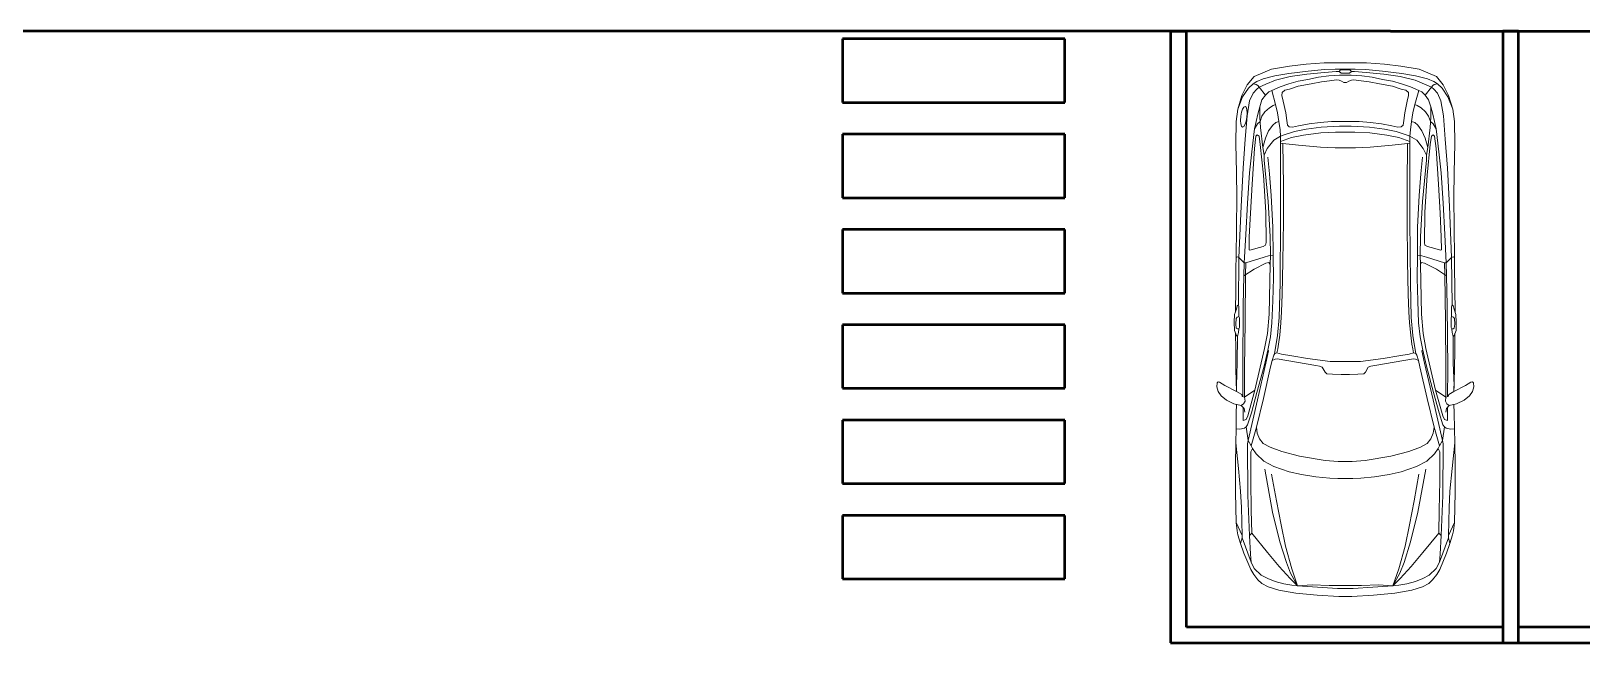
# Model space of a CAD drawing. Header units: millimetres. Extents: x 44692 to 659456, y -26273 to 96111.
# Drawn here: x 247729 to 257497, y 18487 to 22340 of the extents above; entities that cross this region are included whole.
import ezdxf

# ---------------------------------------------------------------- set-up
doc = ezdxf.new("R2010")
doc.units = ezdxf.units.MM
doc.header["$LTSCALE"] = 100
doc.layers.add('Paredes', color=7, linetype='Continuous', lineweight=50)
doc.layers.add('www.dwgautocad.com', color=7, linetype='Continuous', lineweight=5)

msp = doc.modelspace()

# ---------------------------------------------------------------- linework, layer by layer
at = {"layer": 'Paredes'}
for p, q in [((256291, 22339.5), (241235.5, 22339.5)), ((254239, 22289.933), (252839, 22289.933)), ((252839, 22289.933), (252839, 21889.933)), ((254239, 22089.933), (254239, 22289.933)), ((255005.197, 22339.5), (254905.197, 22339.5)), ((254905.197, 22339.5), (254905.197, 18586.504)), ((254905.197, 22339.5), (255005.197, 22339.5)), ((255005.197, 18586.504), (255005.197, 22339.5)), ((256291, 22339.5), (277226, 22339.5)), ((256997.727, 22339.5), (256997.727, 18786.504)), ((257097.727, 22339.5), (256997.727, 22339.5)), ((257097.727, 22339.5), (256997.727, 22339.5)), ((256997.727, 22339.5), (256997.727, 18586.504)), ((256997.727, 22339.5), (257097.727, 22339.5)), ((257097.727, 18486.504), (257097.727, 22339.5)), ((257097.727, 18586.504), (257097.727, 22339.5)), ((254239, 21889.933), (254239, 22089.933)), ((252839, 21889.933), (254239, 21889.933)), ((254239, 21689.933), (252839, 21689.933)), ((252839, 21689.933), (252839, 21289.933)), ((254239, 21489.933), (254239, 21689.933)), ((254239, 21289.933), (254239, 21489.933)), ((252839, 21289.933), (254239, 21289.933)), ((254239, 21089.933), (252839, 21089.933)), ((252839, 21089.933), (252839, 20689.933)), ((254239, 20889.933), (254239, 21089.933)), ((254239, 20689.933), (254239, 20889.933)), ((252839, 20689.933), (254239, 20689.933)), ((254239, 20489.933), (252839, 20489.933)), ((252839, 20489.933), (252839, 20089.933)), ((254239, 20289.933), (254239, 20489.933)), ((254239, 20089.933), (254239, 20289.933)), ((252839, 20089.933), (254239, 20089.933)), ((254239, 19889.933), (252839, 19889.933)), ((252839, 19889.933), (252839, 19489.933)), ((254239, 19689.933), (254239, 19889.933)), ((254239, 19489.933), (254239, 19689.933)), ((252839, 19489.933), (254239, 19489.933)), ((254239, 19289.933), (252839, 19289.933)), ((252839, 19289.933), (252839, 18889.933)), ((254239, 19089.933), (254239, 19289.933)), ((254239, 18889.933), (254239, 19089.933)), ((252839, 18889.933), (254239, 18889.933)), ((256997.727, 18786.504), (256997.727, 18586.504)), ((254905.197, 18586.504), (254905.197, 18486.504)), ((255205.197, 18586.504), (255005.197, 18586.504)), ((256997.727, 18586.504), (255205.197, 18586.504)), ((256997.727, 18586.504), (256997.727, 18486.504)), ((257297.727, 18586.504), (257097.727, 18586.504)), ((259090.258, 18586.504), (257297.727, 18586.504)), ((254905.197, 18486.504), (256997.727, 18486.504)), ((256997.727, 18486.504), (257097.727, 18486.504)), ((256997.727, 18486.504), (259090.258, 18486.504))]:
    msp.add_line(p, q, dxfattribs=at)
at = {"layer": 'www.dwgautocad.com'}
for p, q in [((255518.307, 20329.737), (255523.041, 20326.032)), ((256493.854, 20329.737), (256489.119, 20326.032)), ((255316.684, 19745.953), (255319.248, 19835.74)), ((255319.248, 19835.74), (255341.473, 19832.32)), ((255341.473, 19832.32), (255370.536, 19839.161)), ((255370.536, 19839.161), (255381.648, 19847.712)), ((255381.648, 19847.712), (255393.616, 19761.345)), ((256630.512, 19847.712), (256618.545, 19761.345)), ((256641.624, 19839.161), (256630.512, 19847.712)), ((256670.687, 19832.32), (256641.624, 19839.161)), ((256692.912, 19835.74), (256670.687, 19832.32)), ((256695.477, 19745.953), (256692.912, 19835.74)), ((255314.974, 19606.567), (255316.684, 19745.953)), ((255393.616, 19761.345), (255413.276, 19727.14)), ((256618.545, 19761.345), (256598.884, 19727.14)), ((256697.186, 19606.567), (256695.477, 19745.953)), ((255413.276, 19727.14), (255420.969, 19710.892)), ((255420.969, 19710.892), (255444.049, 19677.543)), ((255444.049, 19677.543), (255492.773, 19632.221)), ((256568.111, 19677.543), (256519.388, 19632.221)), ((256591.191, 19710.892), (256568.111, 19677.543)), ((256598.884, 19727.14), (256591.191, 19710.892)), ((255314.974, 19432.977), (255314.974, 19606.567)), ((255492.773, 19632.221), (255556.883, 19598.016)), ((255556.883, 19598.016), (255653.475, 19564.666)), ((255653.475, 19564.666), (255730.407, 19547.564)), ((255730.407, 19547.564), (255821.016, 19532.172)), ((256281.753, 19547.564), (256191.144, 19532.172)), ((256358.685, 19564.666), (256281.753, 19547.564)), ((256455.278, 19598.016), (256358.685, 19564.666)), ((256519.388, 19632.221), (256455.278, 19598.016)), ((256697.186, 19432.977), (256697.186, 19606.567)), ((255821.016, 19532.172), (255909.06, 19523.62)), ((255909.06, 19523.62), (255959.494, 19521.055)), ((255959.494, 19521.055), (256006.08, 19521.055)), ((256052.667, 19521.055), (256006.08, 19521.055)), ((256103.1, 19523.62), (256052.667, 19521.055)), ((256191.144, 19532.172), (256103.1, 19523.62)), ((255318.393, 19244.85), (255314.974, 19432.977)), ((256693.767, 19244.85), (256697.186, 19432.977)), ((255324.377, 19192.688), (255318.393, 19244.85)), ((256687.784, 19192.688), (256693.767, 19244.85)), ((255330.36, 19167.034), (255324.377, 19192.688)), ((255346.602, 19113.161), (255330.36, 19167.034)), ((256665.559, 19113.161), (256681.8, 19167.034)), ((256681.8, 19167.034), (256687.784, 19192.688)), ((255367.972, 19051.592), (255346.602, 19113.161)), ((255410.712, 18948.978), (255367.972, 19051.592)), ((256601.449, 18948.978), (256644.189, 19051.592)), ((256644.189, 19051.592), (256665.559, 19113.161)), ((255429.517, 18917.338), (255410.712, 18948.978)), ((256582.643, 18917.338), (256601.449, 18948.978)), ((255456.016, 18883.988), (255429.517, 18917.338)), ((255479.95, 18860.9), (255456.016, 18883.988)), ((255520.126, 18839.522), (255479.95, 18860.9)), ((256492.034, 18839.522), (256532.21, 18860.9)), ((256532.21, 18860.9), (256556.144, 18883.988)), ((256556.144, 18883.988), (256582.643, 18917.338)), ((255587.655, 18818.144), (255520.126, 18839.522)), ((255694.505, 18801.041), (255587.655, 18818.144)), ((255828.709, 18786.504), (255694.505, 18801.041)), ((255964.622, 18779.663), (255828.709, 18786.504)), ((256006.08, 18779.663), (255964.622, 18779.663)), ((256006.08, 18779.663), (256047.538, 18779.663)), ((256047.538, 18779.663), (256183.451, 18786.504)), ((256183.451, 18786.504), (256317.655, 18801.041)), ((256317.655, 18801.041), (256424.505, 18818.144)), ((256424.505, 18818.144), (256492.034, 18839.522))]:
    msp.add_line(p, q, dxfattribs=at)
for points in [[(255318.013, 20914.189), (255322.631, 21290.788), (255320.784, 21447.864), (255317.089, 21628.964), (255318.013, 21769.409), (255329.096, 21847.023), (255354.958, 21933.877), (255389.132, 22001.327), (255432.543, 22053.994), (255541.531, 22099.268), (255655.137, 22119.173), (255759.507, 22131.184), (255873.114, 22139.5), (255960.858, 22139.5), (256006.08, 22139.5)], [(255329.096, 21847.023), (255359.576, 21926.061), (255395.598, 21979.652), (255426.077, 22006.447), (255449.168, 22021.231), (255487.96, 22037.863), (255562.774, 22056.342), (255650.519, 22072.974), (255771.514, 22087.757), (255875.884, 22096.997), (255943.309, 22098.845), (256006.08, 22098.845)], [(255333.23, 20616.294), (255336.485, 20913.265), (255349.416, 21234.111), (255363.271, 21475.269), (255376.201, 21659.14), (255388.209, 21806.368), (255403.91, 21899.689), (255426.077, 21948.66), (255449.168, 21973.608), (255463.946, 21985.619), (255506.433, 22005.947), (255566.469, 22030.894), (255659.755, 22052.146), (255763.202, 22067.853), (255874.961, 22078.941), (255947.927, 22085.409), (255967.324, 22085.409), (255980.254, 22074.321), (255994.109, 22074.321), (256006.08, 22074.321)], [(255967.324, 22085.409), (255976.56, 22095.149), (256006.08, 22095.149)], [(256694.148, 20914.189), (256689.529, 21290.788), (256691.377, 21447.864), (256695.071, 21628.964), (256694.148, 21769.409), (256683.064, 21847.023), (256657.202, 21933.877), (256623.028, 22001.327), (256579.618, 22053.994), (256470.629, 22099.268), (256357.023, 22119.173), (256252.653, 22131.184), (256139.047, 22139.5), (256051.302, 22139.5), (256006.08, 22139.5)], [(256683.064, 21847.023), (256652.584, 21926.061), (256616.563, 21979.652), (256586.083, 22006.447), (256562.992, 22021.231), (256524.2, 22037.863), (256449.386, 22056.342), (256361.641, 22072.974), (256240.646, 22087.757), (256136.276, 22096.997), (256068.851, 22098.845), (256006.08, 22098.845)], [(256044.837, 22085.409), (256035.6, 22095.149), (256006.08, 22095.149)], [(256678.93, 20616.294), (256675.675, 20913.265), (256662.744, 21234.111), (256648.89, 21475.269), (256635.959, 21659.14), (256623.952, 21806.368), (256608.25, 21899.689), (256586.083, 21948.66), (256562.992, 21973.608), (256548.214, 21985.619), (256505.727, 22005.947), (256445.691, 22030.894), (256352.405, 22052.146), (256248.959, 22067.853), (256137.2, 22078.941), (256064.233, 22085.409), (256044.837, 22085.409), (256031.906, 22074.321), (256018.051, 22074.321), (256006.08, 22074.321)], [(255426.077, 22006.447), (255445.474, 22001.827), (255454.71, 21997.208), (255463.946, 21985.619), (255502.738, 21935.301)], [(255543.378, 21965.792), (255596.025, 21987.968), (255651.443, 22006.447), (255709.631, 22023.079), (255770.591, 22035.091), (255837.092, 22048.95), (255901.746, 22056.342), (255969.171, 22060.962), (256006.08, 22060.962)], [(256006.08, 21770.833), (255993.185, 21770.833), (255919.295, 21769.909), (255848.176, 21763.441), (255778.903, 21755.125), (255712.402, 21743.114), (255674.533, 21734.798), (255653.29, 21735.722), (255641.283, 21746.81), (255637.588, 21775.453), (255631.123, 21824.424), (255615.421, 21898.342), (255607.109, 21932.529), (255608.032, 21951.933), (255625.581, 21966.716), (255654.214, 21974.108), (255708.708, 21991.664), (255790.911, 22007.371), (255856.488, 22019.383), (255906.364, 22026.775), (255951.622, 22031.395), (255967.324, 22030.471), (255983.025, 22023.079), (255983.025, 22023.079), (255997.803, 22015.687), (256006.08, 22015.687)], [(256468.782, 21965.792), (256416.135, 21987.968), (256360.718, 22006.447), (256302.529, 22023.079), (256241.57, 22035.091), (256175.068, 22048.95), (256110.414, 22056.342), (256042.989, 22060.962), (256006.08, 22060.962)], [(256006.08, 21770.833), (256018.975, 21770.833), (256092.865, 21769.909), (256163.985, 21763.441), (256233.257, 21755.125), (256299.758, 21743.114), (256337.627, 21734.798), (256358.87, 21735.722), (256370.878, 21746.81), (256374.572, 21775.453), (256381.037, 21824.424), (256396.739, 21898.342), (256405.052, 21932.529), (256404.128, 21951.933), (256386.579, 21966.716), (256357.947, 21974.108), (256303.453, 21991.664), (256221.25, 22007.371), (256155.672, 22019.383), (256105.796, 22026.775), (256060.538, 22031.395), (256044.837, 22030.471), (256029.135, 22023.079), (256029.135, 22023.079), (256014.357, 22015.687), (256006.08, 22015.687)], [(256586.083, 22006.447), (256566.687, 22001.827), (256557.451, 21997.208), (256548.214, 21985.619), (256509.422, 21935.301)], [(255467.641, 21862.415), (255481.495, 21906.658), (255502.738, 21935.301), (255523.982, 21955.629), (255543.378, 21965.792), (255567.392, 21876.166), (255580.323, 21825.348), (255588.636, 21769.909), (255596.025, 21718.166), (255598.796, 21676.471)], [(256544.52, 21862.415), (256530.665, 21906.658), (256509.422, 21935.301), (256488.178, 21955.629), (256468.782, 21965.792), (256444.768, 21876.166), (256431.837, 21825.348), (256423.524, 21769.909), (256416.135, 21718.166), (256413.364, 21676.471)], [(255367.755, 20799.117), (255369.736, 20879.078), (255378.972, 21057.631), (255390.056, 21255.362), (255402.987, 21447.549), (255417.765, 21579.678), (255434.39, 21722.895), (255454.71, 21815.292), (255467.641, 21862.415), (255467.641, 21796.813), (255471.335, 21733.058), (255487.037, 21605.549), (255494.426, 21558.202)], [(255469.185, 21770.16), (255481.495, 21804.096), (255499.968, 21830.892), (255528.6, 21854.915), (255552.614, 21869.699), (255567.392, 21876.166)], [(256542.975, 21770.16), (256530.665, 21804.096), (256512.193, 21830.892), (256483.56, 21854.915), (256459.546, 21869.699), (256444.768, 21876.166)], [(256644.405, 20799.117), (256642.424, 20879.078), (256633.188, 21057.631), (256622.105, 21255.362), (256609.174, 21447.549), (256594.396, 21579.678), (256577.77, 21722.895), (256557.451, 21815.292), (256544.52, 21862.415), (256544.52, 21796.813), (256540.825, 21733.058), (256525.124, 21605.549), (256517.735, 21558.202)], [(255399.942, 20962.871), (255405.254, 20960.051), (255488.884, 20983.713), (255504.586, 20990.181), (255507.357, 21007.736), (255505.509, 21199), (255490.731, 21431.842), (255470.411, 21624.953), (255463.022, 21678.544), (255451.939, 21686.859), (255443.626, 21676.696), (255433.466, 21599.082), (255418.688, 21375.479), (255409.452, 21192.532), (255401.139, 21043.771), (255399.942, 20962.871)], [(255434.39, 21722.895), (255434.39, 21722.895), (255452.863, 21754.31), (255469.185, 21770.16)], [(255487.037, 21605.549), (255503.662, 21664.576), (255523.058, 21711.699), (255548.92, 21745.886), (255568.316, 21762.517), (255588.636, 21769.909)], [(256006.08, 21741.374), (255969.171, 21741.374), (255853.717, 21733.982), (255759.507, 21721.047), (255686.541, 21707.187), (255615.421, 21684.088), (255598.796, 21676.471)], [(255598.796, 21644.357), (255668.068, 21668.38), (255743.806, 21684.088), (255851.87, 21698.871), (255945.157, 21703.491), (256006.08, 21703.491)], [(256006.08, 21741.374), (256042.989, 21741.374), (256158.443, 21733.982), (256252.653, 21721.047), (256325.62, 21707.187), (256396.739, 21684.088), (256413.364, 21676.471)], [(256413.364, 21644.357), (256344.092, 21668.38), (256268.355, 21684.088), (256160.29, 21698.871), (256067.004, 21703.491), (256006.08, 21703.491)], [(256525.124, 21605.549), (256508.498, 21664.576), (256489.102, 21711.699), (256463.24, 21745.886), (256443.844, 21762.517), (256423.524, 21769.909)], [(256612.218, 20962.871), (256606.906, 20960.051), (256523.276, 20983.713), (256507.575, 20990.181), (256504.804, 21007.736), (256506.651, 21199), (256521.429, 21431.842), (256541.749, 21624.953), (256549.138, 21678.544), (256560.221, 21686.859), (256568.534, 21676.696), (256578.694, 21599.082), (256593.472, 21375.479), (256602.708, 21192.532), (256611.021, 21043.771), (256612.218, 20962.871)], [(256577.77, 21722.895), (256577.77, 21722.895), (256559.298, 21754.31), (256542.975, 21770.16)], [(255533.085, 20869.339), (255534.142, 20925.277), (255533.218, 21045.394), (255520.287, 21267.149), (255495.349, 21525.862), (255494.426, 21558.202), (255514.746, 21600.704), (255556.309, 21652.447), (255598.796, 21676.471)], [(255560.85, 20306.022), (255580.323, 20422.633), (255590.483, 20535.359), (255596.025, 20752.493), (255598.796, 21146.108), (255598.796, 21633.968), (255598.796, 21676.471)], [(255613.574, 21632.12), (255616.345, 21369.71), (255616.345, 21140.564), (255613.574, 20887.394), (255608.956, 20683.195), (255605.261, 20570.47), (255600.643, 20502.096), (255593.254, 20425.405), (255585.865, 20368.119), (255581.599, 20338.549), (255576.104, 20312.925)], [(255598.796, 21633.968), (255613.574, 21632.12), (255711.479, 21621.257), (255850.023, 21609.245), (255941.462, 21604.626), (256006.08, 21604.626)], [(256413.364, 21633.968), (256398.586, 21632.12), (256300.682, 21621.257), (256162.138, 21609.245), (256070.698, 21604.626), (256006.08, 21604.626)], [(256398.586, 21632.12), (256395.816, 21369.71), (256395.816, 21140.564), (256398.586, 20887.394), (256403.205, 20683.195), (256406.899, 20570.47), (256411.517, 20502.096), (256418.906, 20425.405), (256426.295, 20368.119), (256430.561, 20338.549), (256436.056, 20312.925)], [(256451.31, 20306.022), (256431.837, 20422.633), (256421.677, 20535.359), (256416.135, 20752.493), (256413.364, 21146.108), (256413.364, 21633.968), (256413.364, 21676.471)], [(256479.076, 20869.339), (256478.018, 20925.277), (256478.942, 21045.394), (256491.873, 21267.149), (256516.811, 21525.862), (256517.735, 21558.202), (256497.415, 21600.704), (256455.851, 21652.447), (256413.364, 21676.471)], [(255551.691, 20924.353), (255550.767, 21104.529), (255539.684, 21303.184), (255529.524, 21439.932), (255519.364, 21544.342)], [(256460.47, 20924.353), (256461.393, 21104.529), (256472.477, 21303.184), (256482.637, 21439.932), (256492.797, 21544.342)], [(255314.202, 20569.487), (255316.39, 20718.023), (255317.685, 20851.501), (255318.013, 20914.189)], [(255318.013, 20914.189), (255326.325, 20916.961), (255336.485, 20913.265), (255369.736, 20879.078), (255380.82, 20879.078), (255494.426, 20916.037), (255522.908, 20925.046), (255534.142, 20925.277), (255551.691, 20924.353)], [(255518.307, 20329.737), (255535.065, 20414.318), (255544.302, 20503.02), (255549.844, 20639.768), (255553.538, 20783.909), (255551.691, 20924.353)], [(256493.854, 20329.737), (256477.095, 20414.318), (256467.859, 20503.02), (256462.317, 20639.768), (256458.622, 20783.909), (256460.47, 20924.353)], [(256694.148, 20914.189), (256685.835, 20916.961), (256675.675, 20913.265), (256642.424, 20879.078), (256631.341, 20879.078), (256517.735, 20916.037), (256489.253, 20925.046), (256478.018, 20925.277), (256460.47, 20924.353)], [(256697.959, 20569.487), (256695.771, 20718.023), (256694.475, 20851.501), (256694.148, 20914.189)], [(255361.86, 20036.96), (255360.366, 20213.315), (255364.061, 20611.55), (255367.755, 20799.117), (255432.409, 20840.696), (255506.299, 20878.579), (255525.696, 20881.351), (255533.085, 20869.339), (255526.619, 20556.111), (255516.459, 20435.994), (255497.987, 20340.824), (255437.027, 20078.415), (255392.693, 19917.643), (255381.61, 19894.543), (255363.137, 19886.228)], [(255372.373, 20034.988), (255372.373, 20215.163), (255375.144, 20509.912), (255378.493, 20806.022)], [(255378.493, 20806.022), (255380.82, 20879.078)], [(256650.3, 20036.96), (256651.794, 20213.315), (256648.1, 20611.55), (256644.405, 20799.117), (256579.751, 20840.696), (256505.861, 20878.579), (256486.465, 20881.351), (256479.076, 20869.339), (256485.541, 20556.111), (256495.701, 20435.994), (256514.174, 20340.824), (256575.133, 20078.415), (256619.467, 19917.643), (256630.551, 19894.543), (256649.023, 19886.228)], [(256633.668, 20806.022), (256631.341, 20879.078)], [(256639.787, 20034.988), (256639.787, 20215.163), (256637.016, 20509.912), (256633.668, 20806.022)], [(255335.173, 20464.673), (255333.878, 20441.994), (255327.401, 20415.428), (255320.276, 20423.204), (255307.97, 20454.953), (255307.322, 20506.142), (255309.265, 20554.09), (255320.276, 20588.432), (255326.105, 20609.166), (255333.23, 20616.294), (255336.469, 20602.039), (255336.469, 20541.779), (255325.458, 20538.539), (255318.333, 20528.82), (255317.038, 20494.479), (255319.628, 20468.56), (255327.401, 20465.321), (255335.173, 20464.673)], [(256676.987, 20464.673), (256678.282, 20441.994), (256684.759, 20415.428), (256691.884, 20423.204), (256704.191, 20454.953), (256704.838, 20506.142), (256702.895, 20554.09), (256691.884, 20588.432), (256686.055, 20609.166), (256678.93, 20616.294), (256675.692, 20602.039), (256675.692, 20541.779), (256686.703, 20538.539), (256693.827, 20528.82), (256695.123, 20494.479), (256692.532, 20468.56), (256684.759, 20465.321), (256676.987, 20464.673)], [(255335.173, 20464.673), (255339.707, 20472.448), (255339.707, 20502.254), (255339.707, 20532.06), (255336.469, 20541.779)], [(256676.987, 20464.673), (256672.453, 20472.448), (256672.453, 20502.254), (256672.453, 20532.06), (256675.692, 20541.779)], [(255321.574, 20069.175), (255317.685, 20208.083), (255316.39, 20336.378), (255315.281, 20436.089)], [(255327.401, 20415.428), (255326.105, 20249.552), (255320.924, 20107.65), (255321.574, 20069.175)], [(256684.759, 20415.428), (256686.055, 20249.552), (256691.237, 20107.65), (256690.587, 20069.175)], [(256690.587, 20069.175), (256694.475, 20208.083), (256695.771, 20336.378), (256696.879, 20436.089)], [(255381.648, 19847.712), (255390.846, 19859.432), (255414.86, 19936.122), (255449.958, 20062.707), (255495.216, 20229.947), (255513.688, 20310.333), (255518.307, 20329.737), (255518.307, 20329.737)], [(255393.616, 19761.345), (255452.729, 20017.432), (255506.299, 20248.427), (255523.041, 20326.032)], [(256618.545, 19761.345), (256559.431, 20017.432), (256505.861, 20248.427), (256489.119, 20326.032)], [(256630.512, 19847.712), (256621.314, 19859.432), (256597.3, 19936.122), (256562.202, 20062.707), (256516.944, 20229.947), (256498.472, 20310.333), (256493.854, 20329.737), (256493.854, 20329.737)], [(255413.276, 19727.14), (255447.187, 19844.649), (255490.598, 20024.824), (255535.641, 20224.604), (255545.636, 20265.683), (255555.252, 20298.321), (255562.641, 20308.485), (255576.104, 20312.925), (255604.204, 20305.713), (255669.782, 20293.702), (255767.686, 20277.07), (255910.849, 20259.514), (255986.586, 20259.514), (256006.08, 20259.514)], [(256006.08, 20177.28), (255979.197, 20177.28), (255926.55, 20178.204), (255889.605, 20181.9), (255878.522, 20191.14), (255860.973, 20222.555), (255844.347, 20229.947), (255820.333, 20232.719), (255577.419, 20275.222), (255563.564, 20274.298), (255545.636, 20265.683)], [(256598.884, 19727.14), (256564.973, 19844.649), (256521.563, 20024.824), (256476.519, 20224.604), (256466.525, 20265.683), (256456.909, 20298.321), (256449.52, 20308.485), (256436.056, 20312.925), (256407.956, 20305.713), (256342.379, 20293.702), (256244.474, 20277.07), (256101.312, 20259.514), (256025.574, 20259.514), (256006.08, 20259.514)], [(256006.08, 20177.28), (256032.963, 20177.28), (256085.61, 20178.204), (256122.555, 20181.9), (256133.639, 20191.14), (256151.188, 20222.555), (256167.813, 20229.947), (256191.827, 20232.719), (256434.741, 20275.222), (256448.596, 20274.298), (256466.525, 20265.683)], [(255372.373, 20034.988), (255375.144, 20009.117), (255365.908, 19991.561), (255351.13, 19981.397), (255304.948, 19991.561), (255257.843, 20015.584), (255223.669, 20043.304), (255205.197, 20070.099), (255196.884, 20099.666), (255198.731, 20123.69), (255198.731, 20123.69), (255205.197, 20130.158), (255214.433, 20128.31), (255248.607, 20107.982), (255321.574, 20069.175), (255354.824, 20050.696), (255357.595, 20037.76), (255372.373, 20034.988)], [(256639.787, 20034.988), (256637.016, 20009.117), (256646.252, 19991.561), (256661.03, 19981.397), (256707.212, 19991.561), (256754.317, 20015.584), (256788.491, 20043.304), (256806.964, 20070.099), (256815.276, 20099.666), (256813.429, 20123.69), (256813.429, 20123.69), (256806.964, 20130.158), (256797.727, 20128.31), (256763.553, 20107.982), (256690.587, 20069.175), (256657.336, 20050.696), (256654.565, 20037.76), (256639.787, 20034.988)], [(255372.373, 20034.988), (255437.027, 20078.415)], [(256639.787, 20034.988), (256575.133, 20078.415)], [(255319.248, 19835.74), (255319.529, 19935.558), (255321.9, 19987.83)], [(255373.297, 19939.818), (255368.679, 19961.994), (255351.13, 19981.397)], [(255363.137, 19886.228), (255362.437, 19968.895)], [(256638.863, 19939.818), (256643.482, 19961.994), (256661.03, 19981.397)], [(256649.023, 19886.228), (256649.724, 19968.895)], [(256692.912, 19835.74), (256692.631, 19935.558), (256690.261, 19987.83)], [(256006.08, 19628.438), (255961.648, 19628.438), (255880.369, 19635.83), (255718.734, 19662.625), (255606.051, 19692.192), (255532.161, 19718.988), (255489.674, 19742.087), (255466.583, 19771.654), (255451.805, 19807.689), (255447.187, 19844.649)], [(256006.08, 19628.438), (256050.512, 19628.438), (256131.791, 19635.83), (256293.426, 19662.625), (256406.109, 19692.192), (256479.999, 19718.988), (256522.486, 19742.087), (256545.577, 19771.654), (256560.355, 19807.689), (256564.973, 19844.649)], [(255356.859, 19163.614), (255352.585, 19339.769), (255346.602, 19441.529), (255333.78, 19584.334), (255316.684, 19745.953)], [(255393.616, 19761.345), (255389.342, 19739.967), (255391.906, 19415.02), (255403.018, 19162.759), (255417.55, 19177.296), (255414.131, 19323.522), (255411.566, 19507.373), (255410.712, 19690.369), (255420.969, 19710.892)], [(256618.545, 19761.345), (256622.819, 19739.967), (256620.254, 19415.02), (256609.142, 19162.759), (256594.61, 19177.296), (256598.029, 19323.522), (256600.594, 19507.373), (256601.449, 19690.369), (256591.191, 19710.892)], [(256655.301, 19163.614), (256659.575, 19339.769), (256665.559, 19441.529), (256678.381, 19584.334), (256695.477, 19745.953)], [(255498.756, 19580.059), (255548.335, 19309.84), (255594.494, 19122.568), (255635.524, 18992.589), (255662.023, 18925.889), (255705.618, 18847.218), (255668.861, 18953.253), (255628.686, 19095.204), (255601.332, 19229.458), (255572.269, 19381.67), (255542.351, 19548.419)], [(256513.404, 19580.059), (256463.826, 19309.84), (256417.667, 19122.568), (256376.636, 18992.589), (256350.137, 18925.889), (256306.543, 18847.218), (256343.299, 18953.253), (256383.475, 19095.204), (256410.828, 19229.458), (256439.891, 19381.67), (256469.809, 19548.419)], [(255412.421, 18995.154), (255356.859, 19149.077), (255356.859, 19163.614), (255318.393, 19244.85)], [(256599.739, 18995.154), (256655.301, 19149.077), (256655.301, 19163.614), (256693.767, 19244.85)], [(255346.602, 19113.161), (255356.859, 19149.077)], [(255403.018, 19162.759), (255409.002, 19044.752), (255412.421, 18995.154), (255432.936, 18955.819), (255477.386, 18913.063), (255517.562, 18891.684), (255564.576, 18872.872), (255619.283, 18858.335), (255669.716, 18849.783), (255705.618, 18847.218)], [(255705.618, 18847.218), (255659.459, 18893.395), (255590.22, 18968.646), (255516.707, 19056.723), (255417.55, 19177.296)], [(256306.543, 18847.218), (256352.702, 18893.395), (256421.941, 18968.646), (256495.453, 19056.723), (256594.61, 19177.296)], [(256609.142, 19162.759), (256603.158, 19044.752), (256599.739, 18995.154), (256579.224, 18955.819), (256534.774, 18913.063), (256494.599, 18891.684), (256447.585, 18872.872), (256392.877, 18858.335), (256342.444, 18849.783), (256306.543, 18847.218)], [(256665.559, 19113.161), (256655.301, 19149.077)], [(255705.618, 18847.218), (255797.081, 18853.204), (255903.932, 18848.928), (256006.08, 18848.928)], [(256306.543, 18847.218), (256215.079, 18853.204), (256108.229, 18848.928), (256006.08, 18848.928)], [(255705.618, 18847.218), (255832.128, 18837.812), (255956.929, 18830.116), (256006.08, 18830.116)], [(256306.543, 18847.218), (256180.032, 18837.812), (256055.231, 18830.116), (256006.08, 18830.116)]]:
    msp.add_lwpolyline(points, dxfattribs=at)
msp.add_ellipse((255367.427, 21800.047), major_axis=(-7.851, -65.14), ratio=0.30339545, dxfattribs=at)

doc.saveas('drawing.dxf')
